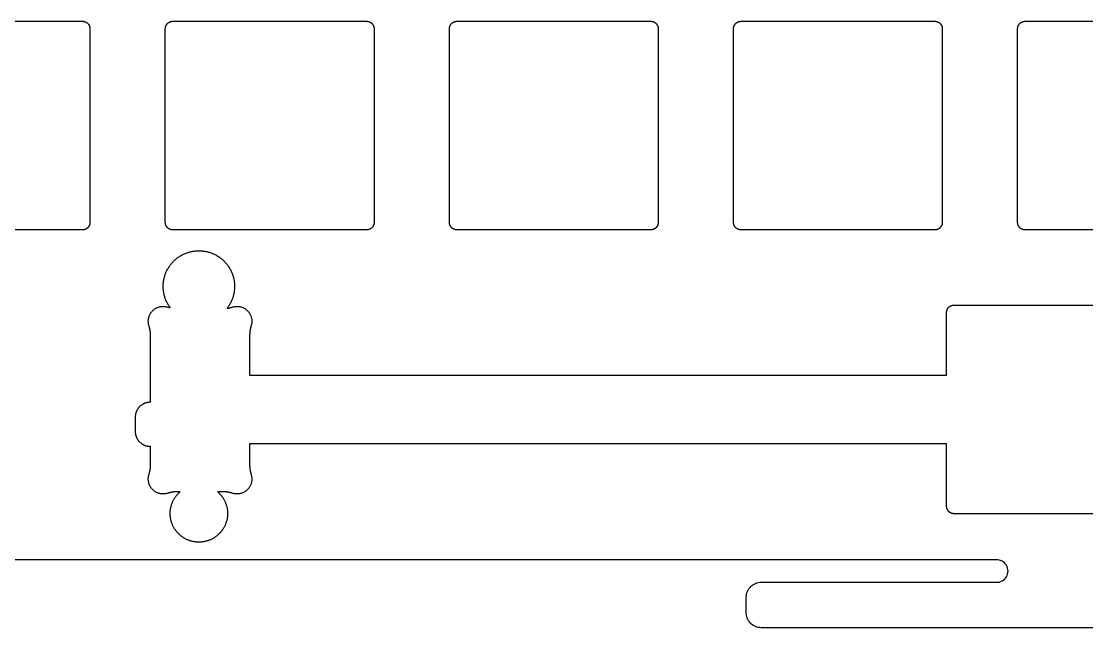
# Model space of a CAD drawing. Header units: millimetres. Extents: x 0 to 286, y 1 to 106.
# Drawn here: x 73.9 to 145.3, y 1 to 41.7 of the extents above; entities that cross this region are included whole.
import ezdxf

# ---------------------------------------------------------------- set-up
doc = ezdxf.new("R2010")
doc.units = ezdxf.units.MM

msp = doc.modelspace()

# ---------------------------------------------------------------- linework, layer by layer
for points in [[(64.9996, 41.7184), (77.9985, 41.7184), (78.0149, 41.7181), (78.0312, 41.7173), (78.0475, 41.716), (78.0638, 41.7141), (78.0799, 41.7117), (78.096, 41.7088), (78.112, 41.7053), (78.1279, 41.7014), (78.1436, 41.6969), (78.1592, 41.6919), (78.1746, 41.6864), (78.1898, 41.6803), (78.2049, 41.6738), (78.2196, 41.6668), (78.2342, 41.6594), (78.2485, 41.6514), (78.2625, 41.643), (78.2763, 41.6341), (78.2897, 41.6248), (78.3029, 41.6151), (78.3157, 41.6049), (78.3282, 41.5943), (78.3403, 41.5833), (78.3521, 41.572), (78.3634, 41.5602), (78.3744, 41.5481), (78.385, 41.5356), (78.3952, 41.5228), (78.4049, 41.5096), (78.4142, 41.4962), (78.4231, 41.4824), (78.4315, 41.4684), (78.4395, 41.4541), (78.4469, 41.4395), (78.4539, 41.4248), (78.4604, 41.4097), (78.4665, 41.3945), (78.472, 41.3791), (78.477, 41.3635), (78.4815, 41.3478), (78.4854, 41.3319), (78.4889, 41.3159), (78.4918, 41.2998), (78.4942, 41.2837), (78.4961, 41.2674), (78.4974, 41.2511), (78.4982, 41.2348), (78.4985, 41.2184), (78.4985, 28.2189), (78.4982, 28.2025), (78.4974, 28.1862), (78.4961, 28.1699), (78.4942, 28.1536), (78.4918, 28.1375), (78.4889, 28.1214), (78.4854, 28.1054), (78.4815, 28.0895), (78.477, 28.0738), (78.472, 28.0582), (78.4665, 28.0428), (78.4604, 28.0276), (78.4539, 28.0125), (78.4469, 27.9978), (78.4395, 27.9832), (78.4315, 27.9689), (78.4231, 27.9549), (78.4142, 27.9411), (78.4049, 27.9277), (78.3952, 27.9145), (78.385, 27.9017), (78.3744, 27.8892), (78.3634, 27.8771), (78.3521, 27.8653), (78.3403, 27.854), (78.3282, 27.843), (78.3157, 27.8324), (78.3029, 27.8222), (78.2897, 27.8125), (78.2763, 27.8032), (78.2625, 27.7943), (78.2485, 27.7859), (78.2342, 27.7779), (78.2196, 27.7705), (78.2049, 27.7635), (78.1898, 27.757), (78.1746, 27.7509), (78.1592, 27.7454), (78.1436, 27.7404), (78.1279, 27.7359), (78.112, 27.732), (78.096, 27.7285), (78.0799, 27.7256), (78.0638, 27.7232), (78.0475, 27.7213), (78.0312, 27.72), (78.0149, 27.7192), (77.9985, 27.7189), (64.9996, 27.7191)], [(154.1968, 27.7189), (141.1979, 27.719), (141.1815, 27.7193), (141.1652, 27.7201), (141.1489, 27.7214), (141.1326, 27.7233), (141.1165, 27.7257), (141.1004, 27.7286), (141.0844, 27.7321), (141.0685, 27.736), (141.0528, 27.7405), (141.0372, 27.7455), (141.0218, 27.751), (141.0066, 27.7571), (140.9915, 27.7636), (140.9768, 27.7706), (140.9622, 27.778), (140.9479, 27.786), (140.9339, 27.7944), (140.9201, 27.8033), (140.9067, 27.8126), (140.8935, 27.8223), (140.8807, 27.8325), (140.8682, 27.8431), (140.8561, 27.8541), (140.8443, 27.8654), (140.833, 27.8772), (140.822, 27.8893), (140.8114, 27.9018), (140.8012, 27.9146), (140.7915, 27.9278), (140.7822, 27.9412), (140.7733, 27.955), (140.7649, 27.969), (140.7569, 27.9833), (140.7495, 27.9979), (140.7425, 28.0126), (140.736, 28.0277), (140.7299, 28.0429), (140.7244, 28.0583), (140.7194, 28.0739), (140.7149, 28.0896), (140.711, 28.1055), (140.7075, 28.1215), (140.7046, 28.1376), (140.7022, 28.1537), (140.7003, 28.17), (140.699, 28.1863), (140.6982, 28.2026), (140.6979, 28.219), (140.6979, 41.2183), (140.6982, 41.2347), (140.699, 41.251), (140.7003, 41.2673), (140.7022, 41.2836), (140.7046, 41.2997), (140.7075, 41.3158), (140.711, 41.3318), (140.7149, 41.3477), (140.7194, 41.3634), (140.7244, 41.379), (140.7299, 41.3944), (140.736, 41.4096), (140.7425, 41.4247), (140.7495, 41.4394), (140.7569, 41.454), (140.7649, 41.4683), (140.7733, 41.4823), (140.7822, 41.4961), (140.7915, 41.5095), (140.8012, 41.5227), (140.8114, 41.5355), (140.822, 41.548), (140.833, 41.5601), (140.8443, 41.5719), (140.8561, 41.5832), (140.8682, 41.5942), (140.8807, 41.6048), (140.8935, 41.615), (140.9067, 41.6247), (140.9201, 41.634), (140.9339, 41.6429), (140.9479, 41.6513), (140.9622, 41.6593), (140.9768, 41.6667), (140.9915, 41.6737), (141.0066, 41.6802), (141.0218, 41.6863), (141.0372, 41.6918), (141.0528, 41.6968), (141.0685, 41.7013), (141.0844, 41.7052), (141.1004, 41.7087), (141.1165, 41.7116), (141.1326, 41.714), (141.1489, 41.7159), (141.1652, 41.7172), (141.1815, 41.718), (141.1979, 41.7183), (154.1968, 41.7183)], [(149.4366, 8.669), (136.4366, 8.669), (136.4202, 8.6693), (136.4039, 8.6701), (136.3876, 8.6714), (136.3713, 8.6733), (136.3552, 8.6757), (136.3391, 8.6786), (136.3231, 8.6821), (136.3072, 8.686), (136.2915, 8.6905), (136.2759, 8.6955), (136.2605, 8.701), (136.2453, 8.7071), (136.2302, 8.7136), (136.2155, 8.7206), (136.2009, 8.728), (136.1866, 8.736), (136.1726, 8.7444), (136.1588, 8.7533), (136.1454, 8.7626), (136.1322, 8.7723), (136.1194, 8.7825), (136.1069, 8.7931), (136.0948, 8.8041), (136.083, 8.8154), (136.0717, 8.8272), (136.0607, 8.8393), (136.0501, 8.8518), (136.0399, 8.8646), (136.0302, 8.8778), (136.0209, 8.8912), (136.012, 8.905), (136.0036, 8.919), (135.9956, 8.9333), (135.9882, 8.9479), (135.9812, 8.9626), (135.9747, 8.9777), (135.9686, 8.9929), (135.9631, 9.0083), (135.9581, 9.0239), (135.9536, 9.0396), (135.9497, 9.0555), (135.9462, 9.0715), (135.9433, 9.0876), (135.9409, 9.1037), (135.939, 9.12), (135.9377, 9.1363), (135.9369, 9.1526), (135.9366, 9.169), (135.9366, 13.369), (89.2051, 13.3696), (89.2051, 11.919), (89.2051, 11.9059), (89.2053, 11.8929), (89.2055, 11.8798), (89.2058, 11.8667), (89.2062, 11.8536), (89.2066, 11.8406), (89.2072, 11.8275), (89.2078, 11.8145), (89.2086, 11.8014), (89.2094, 11.7884), (89.2103, 11.7753), (89.2112, 11.7623), (89.2123, 11.7492), (89.2135, 11.7362), (89.2147, 11.7232), (89.216, 11.7102), (89.2174, 11.6972), (89.2189, 11.6842), (89.2205, 11.6712), (89.2222, 11.6583), (89.2239, 11.6453), (89.2257, 11.6324), (89.2276, 11.6194), (89.2296, 11.6065), (89.2317, 11.5936), (89.2339, 11.5807), (89.2361, 11.5678), (89.2385, 11.555), (89.2409, 11.5421), (89.2434, 11.5293), (89.246, 11.5165), (89.2487, 11.5037), (89.2514, 11.4909), (89.2543, 11.4781), (89.2572, 11.4654), (89.2602, 11.4527), (89.2633, 11.44), (89.2665, 11.4273), (89.2697, 11.4146), (89.273, 11.402), (89.2765, 11.3894), (89.28, 11.3768), (89.2835, 11.3642), (89.2872, 11.3516), (89.291, 11.3391), (89.2948, 11.3266), (89.2987, 11.3141), (89.3027, 11.3017), (89.3158, 11.2578), (89.3269, 11.2134), (89.336, 11.1685), (89.343, 11.1233), (89.3479, 11.0777), (89.3508, 11.032), (89.3515, 10.9862), (89.3501, 10.9405), (89.3467, 10.8948), (89.3411, 10.8493), (89.3335, 10.8042), (89.3238, 10.7594), (89.3121, 10.7152), (89.2984, 10.6715), (89.2827, 10.6285), (89.265, 10.5862), (89.2454, 10.5448), (89.224, 10.5044), (89.2007, 10.4649), (89.1756, 10.4266), (89.1488, 10.3895), (89.1203, 10.3536), (89.0903, 10.3191), (89.0586, 10.286), (89.0255, 10.2543), (88.991, 10.2243), (88.9551, 10.1958), (88.918, 10.169), (88.8797, 10.1439), (88.8402, 10.1206), (88.7998, 10.0992), (88.7584, 10.0796), (88.7161, 10.0619), (88.6731, 10.0462), (88.6294, 10.0325), (88.5852, 10.0208), (88.5404, 10.0111), (88.4953, 10.0035), (88.4498, 9.9979), (88.4041, 9.9945), (88.3584, 9.9931), (88.3126, 9.9938), (88.2669, 9.9967), (88.2213, 10.0016), (88.1761, 10.0086), (88.1312, 10.0177), (88.0868, 10.0288), (88.0429, 10.0419), (88.0305, 10.0459), (88.018, 10.0498), (88.0055, 10.0536), (87.993, 10.0574), (87.9804, 10.061), (87.9678, 10.0646), (87.9552, 10.0681), (87.9426, 10.0716), (87.93, 10.0749), (87.9173, 10.0781), (87.9047, 10.0813), (87.892, 10.0844), (87.8792, 10.0874), (87.8665, 10.0903), (87.8537, 10.0932), (87.841, 10.0959), (87.8282, 10.0986), (87.8153, 10.1012), (87.8025, 10.1037), (87.7897, 10.1061), (87.7768, 10.1085), (87.7639, 10.1107), (87.751, 10.1129), (87.7381, 10.115), (87.7252, 10.117), (87.7123, 10.1189), (87.6993, 10.1207), (87.6864, 10.1224), (87.6734, 10.1241), (87.6604, 10.1257), (87.6475, 10.1272), (87.6345, 10.1286), (87.6215, 10.1299), (87.6084, 10.1311), (87.5954, 10.1323), (87.5824, 10.1334), (87.5694, 10.1343), (87.5563, 10.1352), (87.5433, 10.136), (87.5302, 10.1368), (87.5172, 10.1374), (87.5041, 10.138), (87.491, 10.1384), (87.478, 10.1388), (87.4649, 10.1391), (87.4518, 10.1393), (87.4388, 10.1395), (87.4257, 10.1395), (87.0583, 10.1395), (87.0921, 10.1096), (87.1267, 10.0775), (87.1605, 10.0445), (87.1935, 10.0107), (87.2256, 9.9761), (87.2569, 9.9407), (87.2873, 9.9046), (87.3168, 9.8677), (87.3454, 9.8301), (87.373, 9.7919), (87.3997, 9.7529), (87.4255, 9.7133), (87.4503, 9.6731), (87.474, 9.6323), (87.4968, 9.591), (87.5186, 9.5491), (87.5393, 9.5066), (87.5589, 9.4637), (87.5775, 9.4203), (87.5951, 9.3764), (87.6115, 9.3322), (87.6269, 9.2875), (87.6412, 9.2425), (87.6543, 9.1972), (87.6663, 9.1515), (87.6773, 9.1056), (87.687, 9.0594), (87.6957, 9.0129), (87.7032, 8.9663), (87.7095, 8.9195), (87.7147, 8.8726), (87.7188, 8.8255), (87.7217, 8.7784), (87.7234, 8.7312), (87.724, 8.684), (87.7234, 8.6368), (87.7217, 8.5896), (87.7188, 8.5425), (87.7147, 8.4954), (87.7095, 8.4485), (87.7032, 8.4017), (87.6957, 8.3551), (87.687, 8.3086), (87.6773, 8.2624), (87.6663, 8.2165), (87.6543, 8.1708), (87.6412, 8.1255), (87.6269, 8.0805), (87.6115, 8.0358), (87.5951, 7.9916), (87.5775, 7.9477), (87.5589, 7.9043), (87.5393, 7.8614), (87.5186, 7.8189), (87.4968, 7.777), (87.474, 7.7357), (87.4503, 7.6949), (87.4255, 7.6547), (87.3997, 7.6151), (87.373, 7.5761), (87.3454, 7.5379), (87.3168, 7.5003), (87.2873, 7.4634), (87.2569, 7.4273), (87.2256, 7.3919), (87.1935, 7.3573), (87.1605, 7.3235), (87.1267, 7.2905), (87.0921, 7.2584), (87.0567, 7.2271), (87.0206, 7.1967), (86.9837, 7.1672), (86.9461, 7.1386), (86.9079, 7.111), (86.8689, 7.0843), (86.8293, 7.0585), (86.7891, 7.0337), (86.7483, 7.01), (86.707, 6.9872), (86.6651, 6.9654), (86.6226, 6.9447), (86.5797, 6.9251), (86.5363, 6.9065), (86.4924, 6.8889), (86.4482, 6.8725), (86.4035, 6.8571), (86.3585, 6.8428), (86.3132, 6.8297), (86.2675, 6.8177), (86.2216, 6.8067), (86.1754, 6.797), (86.1289, 6.7883), (86.0823, 6.7808), (86.0355, 6.7745), (85.9886, 6.7693), (85.9415, 6.7652), (85.8944, 6.7623), (85.8472, 6.7606), (85.8, 6.76), (85.7528, 6.7606), (85.7056, 6.7623), (85.6585, 6.7652), (85.6114, 6.7693), (85.5645, 6.7745), (85.5177, 6.7808), (85.4711, 6.7883), (85.4246, 6.797), (85.3784, 6.8067), (85.3325, 6.8177), (85.2868, 6.8297), (85.2415, 6.8428), (85.1965, 6.8571), (85.1518, 6.8725), (85.1076, 6.8889), (85.0637, 6.9065), (85.0203, 6.9251), (84.9774, 6.9447), (84.9349, 6.9654), (84.893, 6.9872), (84.8517, 7.01), (84.8109, 7.0337), (84.7707, 7.0585), (84.7311, 7.0843), (84.6921, 7.111), (84.6539, 7.1386), (84.6163, 7.1672), (84.5794, 7.1967), (84.5433, 7.2271), (84.5079, 7.2584), (84.4733, 7.2905), (84.4395, 7.3235), (84.4065, 7.3573), (84.3744, 7.3919), (84.3431, 7.4273), (84.3127, 7.4634), (84.2832, 7.5003), (84.2546, 7.5379), (84.227, 7.5761), (84.2003, 7.6151), (84.1745, 7.6547), (84.1497, 7.6949), (84.126, 7.7357), (84.1032, 7.777), (84.0814, 7.8189), (84.0607, 7.8614), (84.0411, 7.9043), (84.0225, 7.9477), (84.0049, 7.9916), (83.9885, 8.0358), (83.9731, 8.0805), (83.9588, 8.1255), (83.9457, 8.1708), (83.9337, 8.2165), (83.9227, 8.2624), (83.913, 8.3086), (83.9043, 8.3551), (83.8968, 8.4017), (83.8905, 8.4485), (83.8853, 8.4954), (83.8812, 8.5425), (83.8783, 8.5896), (83.8766, 8.6368), (83.876, 8.684), (83.8766, 8.7312), (83.8783, 8.7784), (83.8812, 8.8255), (83.8853, 8.8726), (83.8905, 8.9195), (83.8968, 8.9663), (83.9043, 9.0129), (83.913, 9.0594), (83.9227, 9.1056), (83.9337, 9.1515), (83.9457, 9.1972), (83.9588, 9.2425), (83.9731, 9.2875), (83.9885, 9.3322), (84.0049, 9.3764), (84.0225, 9.4203), (84.0411, 9.4637), (84.0607, 9.5066), (84.0814, 9.5491), (84.1032, 9.591), (84.126, 9.6323), (84.1497, 9.6731), (84.1745, 9.7133), (84.2003, 9.7529), (84.227, 9.7919), (84.2546, 9.8301), (84.2832, 9.8677), (84.3127, 9.9046), (84.3431, 9.9407), (84.3744, 9.9761), (84.4065, 10.0107), (84.4395, 10.0445), (84.4733, 10.0775), (84.5079, 10.1096), (84.5417, 10.1395), (84.3345, 10.1395), (84.3214, 10.1395), (84.3084, 10.1393), (84.2953, 10.1391), (84.2822, 10.1388), (84.2692, 10.1384), (84.2561, 10.138), (84.243, 10.1374), (84.23, 10.1368), (84.2169, 10.136), (84.2039, 10.1352), (84.1908, 10.1343), (84.1778, 10.1334), (84.1648, 10.1323), (84.1518, 10.1311), (84.1387, 10.1299), (84.1257, 10.1286), (84.1127, 10.1272), (84.0998, 10.1257), (84.0868, 10.1241), (84.0738, 10.1224), (84.0609, 10.1207), (84.0479, 10.1189), (84.035, 10.117), (84.0221, 10.115), (84.0092, 10.1129), (83.9963, 10.1107), (83.9834, 10.1085), (83.9705, 10.1061), (83.9577, 10.1037), (83.9449, 10.1012), (83.932, 10.0986), (83.9192, 10.0959), (83.9065, 10.0932), (83.8937, 10.0903), (83.881, 10.0874), (83.8682, 10.0844), (83.8555, 10.0813), (83.8429, 10.0781), (83.8302, 10.0749), (83.8176, 10.0716), (83.805, 10.0681), (83.7924, 10.0646), (83.7798, 10.061), (83.7672, 10.0574), (83.7547, 10.0536), (83.7422, 10.0498), (83.7297, 10.0459), (83.7173, 10.0419), (83.6734, 10.0288), (83.629, 10.0177), (83.5841, 10.0086), (83.5389, 10.0016), (83.4933, 9.9967), (83.4476, 9.9938), (83.4018, 9.9931), (83.3561, 9.9945), (83.3104, 9.9979), (83.2649, 10.0035), (83.2198, 10.0111), (83.175, 10.0208), (83.1308, 10.0325), (83.0871, 10.0462), (83.0441, 10.0619), (83.0018, 10.0796), (82.9604, 10.0992), (82.92, 10.1206), (82.8805, 10.1439), (82.8422, 10.169), (82.8051, 10.1958), (82.7692, 10.2243), (82.7347, 10.2543), (82.7016, 10.286), (82.6699, 10.3191), (82.6399, 10.3536), (82.6114, 10.3895), (82.5846, 10.4266), (82.5595, 10.4649), (82.5362, 10.5044), (82.5148, 10.5448), (82.4952, 10.5862), (82.4775, 10.6285), (82.4618, 10.6715), (82.4481, 10.7152), (82.4364, 10.7594), (82.4267, 10.8042), (82.4191, 10.8493), (82.4135, 10.8948), (82.4101, 10.9405), (82.4087, 10.9862), (82.4094, 11.032), (82.4123, 11.0777), (82.4172, 11.1233), (82.4242, 11.1685), (82.4333, 11.2134), (82.4444, 11.2578), (82.4575, 11.3017), (82.4615, 11.3141), (82.4654, 11.3266), (82.4692, 11.3391), (82.473, 11.3516), (82.4767, 11.3642), (82.4802, 11.3768), (82.4837, 11.3894), (82.4872, 11.402), (82.4905, 11.4146), (82.4937, 11.4273), (82.4969, 11.44), (82.5, 11.4527), (82.503, 11.4654), (82.5059, 11.4781), (82.5088, 11.4909), (82.5115, 11.5037), (82.5142, 11.5165), (82.5168, 11.5293), (82.5193, 11.5421), (82.5217, 11.555), (82.5241, 11.5678), (82.5263, 11.5807), (82.5285, 11.5936), (82.5306, 11.6065), (82.5326, 11.6194), (82.5345, 11.6324), (82.5363, 11.6453), (82.538, 11.6583), (82.5397, 11.6712), (82.5413, 11.6842), (82.5428, 11.6972), (82.5442, 11.7102), (82.5455, 11.7232), (82.5467, 11.7362), (82.5479, 11.7492), (82.549, 11.7623), (82.5499, 11.7753), (82.5508, 11.7884), (82.5516, 11.8014), (82.5524, 11.8145), (82.553, 11.8275), (82.5536, 11.8406), (82.554, 11.8536), (82.5544, 11.8667), (82.5547, 11.8798), (82.5549, 11.8929), (82.5551, 11.9059), (82.5551, 11.919), (82.5551, 13.1695), (82.5224, 13.17), (82.4897, 13.1716), (82.4571, 13.1743), (82.4246, 13.1781), (82.3922, 13.1829), (82.36, 13.1887), (82.328, 13.1956), (82.2963, 13.2036), (82.2648, 13.2126), (82.2337, 13.2226), (82.2028, 13.2336), (82.1724, 13.2456), (82.1424, 13.2586), (82.1128, 13.2726), (82.0837, 13.2876), (82.0551, 13.3035), (82.027, 13.3203), (81.9995, 13.338), (81.9726, 13.3567), (81.9463, 13.3761), (81.9207, 13.3965), (81.8958, 13.4177), (81.8715, 13.4396), (81.848, 13.4624), (81.8252, 13.4859), (81.8033, 13.5102), (81.7821, 13.5351), (81.7617, 13.5607), (81.7423, 13.587), (81.7236, 13.6139), (81.7059, 13.6414), (81.6891, 13.6695), (81.6732, 13.6981), (81.6582, 13.7272), (81.6442, 13.7568), (81.6312, 13.7868), (81.6192, 13.8172), (81.6082, 13.8481), (81.5982, 13.8792), (81.5892, 13.9107), (81.5812, 13.9424), (81.5743, 13.9744), (81.5685, 14.0066), (81.5637, 14.039), (81.5599, 14.0715), (81.5572, 14.1041), (81.5556, 14.1368), (81.5551, 14.1695), (81.5551, 15.1695), (81.5556, 15.2022), (81.5572, 15.2349), (81.5599, 15.2675), (81.5637, 15.3), (81.5685, 15.3324), (81.5743, 15.3646), (81.5812, 15.3966), (81.5892, 15.4283), (81.5982, 15.4598), (81.6082, 15.4909), (81.6192, 15.5218), (81.6312, 15.5522), (81.6442, 15.5822), (81.6582, 15.6118), (81.6732, 15.6409), (81.6891, 15.6695), (81.7059, 15.6976), (81.7236, 15.7251), (81.7423, 15.752), (81.7617, 15.7783), (81.7821, 15.8039), (81.8033, 15.8288), (81.8252, 15.8531), (81.848, 15.8766), (81.8715, 15.8994), (81.8958, 15.9213), (81.9207, 15.9425), (81.9463, 15.9629), (81.9726, 15.9823), (81.9995, 16.001), (82.027, 16.0187), (82.0551, 16.0355), (82.0837, 16.0514), (82.1128, 16.0664), (82.1424, 16.0804), (82.1724, 16.0934), (82.2028, 16.1054), (82.2337, 16.1164), (82.2648, 16.1264), (82.2963, 16.1354), (82.328, 16.1434), (82.36, 16.1503), (82.3922, 16.1561), (82.4246, 16.1609), (82.4571, 16.1647), (82.4897, 16.1674), (82.5224, 16.169), (82.5551, 16.1695), (82.5551, 20.6601), (82.5551, 20.6732), (82.5549, 20.6862), (82.5547, 20.6993), (82.5544, 20.7124), (82.554, 20.7255), (82.5536, 20.7385), (82.553, 20.7516), (82.5524, 20.7646), (82.5516, 20.7777), (82.5508, 20.7907), (82.5499, 20.8038), (82.549, 20.8168), (82.5479, 20.8299), (82.5467, 20.8429), (82.5455, 20.8559), (82.5442, 20.8689), (82.5428, 20.8819), (82.5413, 20.8949), (82.5397, 20.9079), (82.538, 20.9208), (82.5363, 20.9338), (82.5345, 20.9467), (82.5326, 20.9597), (82.5306, 20.9726), (82.5285, 20.9855), (82.5263, 20.9984), (82.5241, 21.0113), (82.5217, 21.0241), (82.5193, 21.037), (82.5168, 21.0498), (82.5142, 21.0626), (82.5115, 21.0754), (82.5088, 21.0882), (82.5059, 21.101), (82.503, 21.1137), (82.5, 21.1264), (82.4969, 21.1391), (82.4937, 21.1518), (82.4905, 21.1645), (82.4872, 21.1771), (82.4837, 21.1897), (82.4802, 21.2023), (82.4767, 21.2149), (82.473, 21.2275), (82.4692, 21.24), (82.4654, 21.2525), (82.4615, 21.265), (82.4575, 21.2774), (82.4444, 21.3213), (82.4333, 21.3657), (82.4242, 21.4106), (82.4172, 21.4558), (82.4123, 21.5014), (82.4094, 21.5471), (82.4087, 21.5929), (82.4101, 21.6386), (82.4135, 21.6843), (82.4191, 21.7298), (82.4267, 21.7749), (82.4364, 21.8197), (82.4481, 21.8639), (82.4618, 21.9076), (82.4775, 21.9506), (82.4952, 21.9929), (82.5148, 22.0343), (82.5362, 22.0747), (82.5595, 22.1142), (82.5846, 22.1525), (82.6114, 22.1896), (82.6399, 22.2255), (82.6699, 22.26), (82.7016, 22.2931), (82.7347, 22.3248), (82.7692, 22.3548), (82.8051, 22.3833), (82.8422, 22.4101), (82.8805, 22.4352), (82.92, 22.4585), (82.9604, 22.4799), (83.0018, 22.4995), (83.0441, 22.5172), (83.0871, 22.5329), (83.1308, 22.5466), (83.175, 22.5583), (83.2198, 22.568), (83.2649, 22.5756), (83.3104, 22.5812), (83.3561, 22.5846), (83.4018, 22.586), (83.4476, 22.5853), (83.4933, 22.5824), (83.5389, 22.5775), (83.5841, 22.5705), (83.629, 22.5614), (83.6734, 22.5503), (83.7173, 22.5372), (83.7297, 22.5332), (83.7422, 22.5293), (83.7547, 22.5255), (83.7672, 22.5217), (83.7798, 22.518), (83.7924, 22.5145), (83.8049, 22.5109), (83.8176, 22.5075), (83.8302, 22.5042), (83.8429, 22.5009), (83.8555, 22.4978), (83.8682, 22.4947), (83.881, 22.4917), (83.8822, 22.4914), (83.8772, 22.498), (83.8428, 22.5456), (83.8095, 22.594), (83.7775, 22.6433), (83.7467, 22.6933), (83.7171, 22.7441), (83.6888, 22.7955), (83.6617, 22.8477), (83.6359, 22.9005), (83.6115, 22.9539), (83.5883, 23.0079), (83.5665, 23.0624), (83.546, 23.1175), (83.5269, 23.1731), (83.5092, 23.2291), (83.4928, 23.2855), (83.4778, 23.3423), (83.4643, 23.3995), (83.4521, 23.457), (83.4413, 23.5147), (83.432, 23.5727), (83.4241, 23.631), (83.4176, 23.6894), (83.4126, 23.7479), (83.409, 23.8065), (83.4068, 23.8653), (83.4061, 23.924), (83.4068, 23.9827), (83.409, 24.0415), (83.4126, 24.1001), (83.4176, 24.1586), (83.4241, 24.217), (83.432, 24.2753), (83.4413, 24.3333), (83.4521, 24.391), (83.4643, 24.4485), (83.4778, 24.5057), (83.4928, 24.5625), (83.5092, 24.6189), (83.5269, 24.6749), (83.546, 24.7305), (83.5665, 24.7856), (83.5883, 24.8401), (83.6115, 24.8941), (83.6359, 24.9475), (83.6617, 25.0003), (83.6888, 25.0525), (83.7171, 25.1039), (83.7467, 25.1547), (83.7775, 25.2047), (83.8095, 25.254), (83.8428, 25.3024), (83.8772, 25.35), (83.9128, 25.3968), (83.9495, 25.4427), (83.9873, 25.4876), (84.0262, 25.5316), (84.0662, 25.5747), (84.1073, 25.6167), (84.1493, 25.6578), (84.1924, 25.6978), (84.2364, 25.7367), (84.2813, 25.7745), (84.3272, 25.8112), (84.374, 25.8468), (84.4216, 25.8812), (84.47, 25.9145), (84.5193, 25.9465), (84.5693, 25.9773), (84.6201, 26.0069), (84.6715, 26.0352), (84.7237, 26.0623), (84.7765, 26.0881), (84.8299, 26.1125), (84.8839, 26.1357), (84.9384, 26.1575), (84.9935, 26.178), (85.0491, 26.1971), (85.1051, 26.2148), (85.1615, 26.2312), (85.2183, 26.2462), (85.2755, 26.2597), (85.333, 26.2719), (85.3907, 26.2827), (85.4487, 26.292), (85.507, 26.2999), (85.5654, 26.3064), (85.6239, 26.3114), (85.6825, 26.315), (85.7413, 26.3172), (85.8, 26.3179), (85.8587, 26.3172), (85.9175, 26.315), (85.9761, 26.3114), (86.0346, 26.3064), (86.093, 26.2999), (86.1513, 26.292), (86.2093, 26.2827), (86.267, 26.2719), (86.3245, 26.2597), (86.3817, 26.2462), (86.4385, 26.2312), (86.4949, 26.2148), (86.5509, 26.1971), (86.6065, 26.178), (86.6616, 26.1575), (86.7161, 26.1357), (86.7701, 26.1125), (86.8235, 26.0881), (86.8763, 26.0623), (86.9285, 26.0352), (86.9799, 26.0069), (87.0307, 25.9773), (87.0807, 25.9465), (87.13, 25.9145), (87.1784, 25.8812), (87.226, 25.8468), (87.2728, 25.8112), (87.3187, 25.7745), (87.3636, 25.7367), (87.4076, 25.6978), (87.4507, 25.6578), (87.4927, 25.6167), (87.5338, 25.5747), (87.5738, 25.5316), (87.6127, 25.4876), (87.6505, 25.4427), (87.6872, 25.3968), (87.7228, 25.35), (87.7572, 25.3024), (87.7905, 25.254), (87.8225, 25.2047), (87.8533, 25.1547), (87.8829, 25.1039), (87.9112, 25.0525), (87.9383, 25.0003), (87.9641, 24.9475), (87.9885, 24.8941), (88.0117, 24.8401), (88.0335, 24.7856), (88.054, 24.7305), (88.0731, 24.6749), (88.0908, 24.6189), (88.1072, 24.5625), (88.1222, 24.5057), (88.1357, 24.4485), (88.1479, 24.391), (88.1587, 24.3333), (88.168, 24.2753), (88.1759, 24.217), (88.1824, 24.1586), (88.1874, 24.1001), (88.191, 24.0415), (88.1932, 23.9827), (88.1939, 23.924), (88.1932, 23.8653), (88.191, 23.8065), (88.1874, 23.7479), (88.1824, 23.6894), (88.1759, 23.631), (88.168, 23.5727), (88.1587, 23.5147), (88.1479, 23.457), (88.1357, 23.3995), (88.1222, 23.3423), (88.1072, 23.2855), (88.0908, 23.2291), (88.0731, 23.1731), (88.054, 23.1175), (88.0335, 23.0624), (88.0117, 23.0079), (87.9885, 22.9539), (87.9641, 22.9005), (87.9383, 22.8477), (87.9112, 22.7955), (87.8829, 22.7441), (87.8533, 22.6933), (87.8225, 22.6433), (87.7905, 22.594), (87.7572, 22.5456), (87.7228, 22.498), (87.6919, 22.4573), (87.6993, 22.4583), (87.7123, 22.4602), (87.7252, 22.4621), (87.7381, 22.4641), (87.751, 22.4662), (87.7639, 22.4684), (87.7768, 22.4706), (87.7897, 22.4729), (87.8025, 22.4754), (87.8153, 22.4779), (87.8282, 22.4805), (87.841, 22.4831), (87.8537, 22.4859), (87.8665, 22.4887), (87.8792, 22.4917), (87.892, 22.4947), (87.9047, 22.4978), (87.9173, 22.5009), (87.93, 22.5042), (87.9426, 22.5075), (87.9553, 22.5109), (87.9678, 22.5145), (87.9804, 22.518), (87.993, 22.5217), (88.0055, 22.5255), (88.018, 22.5293), (88.0305, 22.5332), (88.0429, 22.5372), (88.0868, 22.5503), (88.1312, 22.5614), (88.1761, 22.5705), (88.2213, 22.5775), (88.2669, 22.5824), (88.3126, 22.5853), (88.3584, 22.586), (88.4041, 22.5846), (88.4498, 22.5812), (88.4953, 22.5756), (88.5404, 22.568), (88.5852, 22.5583), (88.6294, 22.5466), (88.6731, 22.5329), (88.7161, 22.5172), (88.7584, 22.4995), (88.7998, 22.4799), (88.8402, 22.4585), (88.8797, 22.4352), (88.918, 22.4101), (88.9551, 22.3833), (88.991, 22.3548), (89.0255, 22.3248), (89.0586, 22.2931), (89.0903, 22.26), (89.1203, 22.2255), (89.1488, 22.1896), (89.1756, 22.1525), (89.2007, 22.1142), (89.224, 22.0747), (89.2454, 22.0343), (89.265, 21.9929), (89.2827, 21.9506), (89.2984, 21.9076), (89.3121, 21.8639), (89.3238, 21.8197), (89.3335, 21.7749), (89.3411, 21.7298), (89.3467, 21.6843), (89.3501, 21.6386), (89.3515, 21.5929), (89.3508, 21.5471), (89.3479, 21.5014), (89.343, 21.4558), (89.336, 21.4106), (89.3269, 21.3657), (89.3158, 21.3213), (89.3027, 21.2774), (89.2987, 21.265), (89.2948, 21.2525), (89.291, 21.24), (89.2872, 21.2275), (89.2835, 21.2149), (89.28, 21.2023), (89.2765, 21.1897), (89.273, 21.1771), (89.2697, 21.1645), (89.2665, 21.1518), (89.2633, 21.1391), (89.2602, 21.1264), (89.2572, 21.1137), (89.2543, 21.101), (89.2514, 21.0882), (89.2487, 21.0754), (89.246, 21.0626), (89.2434, 21.0498), (89.2409, 21.037), (89.2385, 21.0241), (89.2361, 21.0113), (89.2339, 20.9984), (89.2317, 20.9855), (89.2296, 20.9726), (89.2276, 20.9597), (89.2257, 20.9467), (89.2239, 20.9338), (89.2222, 20.9208), (89.2205, 20.9079), (89.2189, 20.8949), (89.2174, 20.8819), (89.216, 20.8689), (89.2147, 20.8559), (89.2135, 20.8429), (89.2123, 20.8299), (89.2112, 20.8168), (89.2103, 20.8038), (89.2094, 20.7907), (89.2086, 20.7777), (89.2078, 20.7646), (89.2072, 20.7516), (89.2066, 20.7385), (89.2062, 20.7255), (89.2058, 20.7124), (89.2055, 20.6993), (89.2053, 20.6862), (89.2051, 20.6732), (89.2051, 20.6601), (89.2051, 17.9695), (135.9366, 17.969), (135.9366, 22.169), (135.9369, 22.1854), (135.9377, 22.2017), (135.939, 22.218), (135.9409, 22.2343), (135.9433, 22.2504), (135.9462, 22.2665), (135.9497, 22.2825), (135.9536, 22.2984), (135.9581, 22.3141), (135.9631, 22.3297), (135.9686, 22.3451), (135.9747, 22.3603), (135.9812, 22.3754), (135.9882, 22.3901), (135.9956, 22.4047), (136.0036, 22.419), (136.012, 22.433), (136.0209, 22.4468), (136.0302, 22.4602), (136.0399, 22.4734), (136.0501, 22.4862), (136.0607, 22.4987), (136.0717, 22.5108), (136.083, 22.5226), (136.0948, 22.5339), (136.1069, 22.5449), (136.1194, 22.5555), (136.1322, 22.5657), (136.1454, 22.5754), (136.1588, 22.5847), (136.1726, 22.5936), (136.1866, 22.602), (136.2009, 22.61), (136.2155, 22.6174), (136.2302, 22.6244), (136.2453, 22.6309), (136.2605, 22.637), (136.2759, 22.6425), (136.2915, 22.6475), (136.3072, 22.652), (136.3231, 22.6559), (136.3391, 22.6594), (136.3552, 22.6623), (136.3713, 22.6647), (136.3876, 22.6666), (136.4039, 22.6679), (136.4202, 22.6687), (136.4366, 22.669), (149.4366, 22.669)]]:
    msp.add_lwpolyline(points)
for points in [[(83.5496, 28.2191), (83.5496, 41.2184), (83.5499, 41.2348), (83.5507, 41.2511), (83.552, 41.2674), (83.5539, 41.2837), (83.5563, 41.2998), (83.5592, 41.3159), (83.5627, 41.3319), (83.5666, 41.3478), (83.5711, 41.3635), (83.5761, 41.3791), (83.5816, 41.3945), (83.5877, 41.4097), (83.5942, 41.4248), (83.6012, 41.4395), (83.6086, 41.4541), (83.6166, 41.4684), (83.625, 41.4824), (83.6339, 41.4962), (83.6432, 41.5096), (83.6529, 41.5228), (83.6631, 41.5356), (83.6737, 41.5481), (83.6847, 41.5602), (83.696, 41.572), (83.7078, 41.5833), (83.7199, 41.5943), (83.7324, 41.6049), (83.7452, 41.6151), (83.7584, 41.6248), (83.7718, 41.6341), (83.7856, 41.643), (83.7996, 41.6514), (83.8139, 41.6594), (83.8285, 41.6668), (83.8432, 41.6738), (83.8583, 41.6803), (83.8735, 41.6864), (83.8889, 41.6919), (83.9045, 41.6969), (83.9202, 41.7014), (83.9361, 41.7053), (83.9521, 41.7088), (83.9682, 41.7117), (83.9843, 41.7141), (84.0006, 41.716), (84.0169, 41.7173), (84.0332, 41.7181), (84.0496, 41.7184), (97.0485, 41.7184), (97.0649, 41.7181), (97.0812, 41.7173), (97.0975, 41.716), (97.1138, 41.7141), (97.1299, 41.7117), (97.146, 41.7088), (97.162, 41.7053), (97.1779, 41.7014), (97.1936, 41.6969), (97.2092, 41.6919), (97.2246, 41.6864), (97.2398, 41.6803), (97.2549, 41.6738), (97.2696, 41.6668), (97.2842, 41.6594), (97.2985, 41.6514), (97.3125, 41.643), (97.3263, 41.6341), (97.3397, 41.6248), (97.3529, 41.6151), (97.3657, 41.6049), (97.3782, 41.5943), (97.3903, 41.5833), (97.4021, 41.572), (97.4134, 41.5602), (97.4244, 41.5481), (97.435, 41.5356), (97.4452, 41.5228), (97.4549, 41.5096), (97.4642, 41.4962), (97.4731, 41.4824), (97.4815, 41.4684), (97.4895, 41.4541), (97.4969, 41.4395), (97.5039, 41.4248), (97.5104, 41.4097), (97.5165, 41.3945), (97.522, 41.3791), (97.527, 41.3635), (97.5315, 41.3478), (97.5354, 41.3319), (97.5389, 41.3159), (97.5418, 41.2998), (97.5442, 41.2837), (97.5461, 41.2674), (97.5474, 41.2511), (97.5482, 41.2348), (97.5485, 41.2184), (97.5485, 28.2189), (97.5482, 28.2025), (97.5474, 28.1862), (97.5461, 28.1699), (97.5442, 28.1536), (97.5418, 28.1375), (97.5389, 28.1214), (97.5354, 28.1054), (97.5315, 28.0895), (97.527, 28.0738), (97.522, 28.0582), (97.5165, 28.0428), (97.5104, 28.0276), (97.5039, 28.0125), (97.4969, 27.9978), (97.4895, 27.9832), (97.4815, 27.9689), (97.4731, 27.9549), (97.4642, 27.9411), (97.4549, 27.9277), (97.4452, 27.9145), (97.435, 27.9017), (97.4244, 27.8892), (97.4134, 27.8771), (97.4021, 27.8653), (97.3903, 27.854), (97.3782, 27.843), (97.3657, 27.8324), (97.3529, 27.8222), (97.3397, 27.8125), (97.3263, 27.8032), (97.3125, 27.7943), (97.2985, 27.7859), (97.2842, 27.7779), (97.2696, 27.7705), (97.2549, 27.7635), (97.2398, 27.757), (97.2246, 27.7509), (97.2092, 27.7454), (97.1936, 27.7404), (97.1779, 27.7359), (97.162, 27.732), (97.146, 27.7285), (97.1299, 27.7256), (97.1138, 27.7232), (97.0975, 27.7213), (97.0812, 27.72), (97.0649, 27.7192), (97.0485, 27.7189), (84.0496, 27.7191), (84.0332, 27.7194), (84.0169, 27.7202), (84.0006, 27.7215), (83.9843, 27.7234), (83.9682, 27.7258), (83.9521, 27.7287), (83.9361, 27.7322), (83.9202, 27.7361), (83.9045, 27.7406), (83.8889, 27.7456), (83.8735, 27.7511), (83.8583, 27.7572), (83.8432, 27.7637), (83.8285, 27.7707), (83.8139, 27.7781), (83.7996, 27.7861), (83.7856, 27.7945), (83.7718, 27.8034), (83.7584, 27.8127), (83.7452, 27.8224), (83.7324, 27.8326), (83.7199, 27.8432), (83.7078, 27.8542), (83.696, 27.8655), (83.6847, 27.8773), (83.6737, 27.8894), (83.6631, 27.9019), (83.6529, 27.9147), (83.6432, 27.9279), (83.6339, 27.9413), (83.625, 27.9551), (83.6166, 27.9691), (83.6086, 27.9834), (83.6012, 27.998), (83.5942, 28.0127), (83.5877, 28.0278), (83.5816, 28.043), (83.5761, 28.0584), (83.5711, 28.074), (83.5666, 28.0897), (83.5627, 28.1056), (83.5592, 28.1216), (83.5563, 28.1377), (83.5539, 28.1538), (83.552, 28.1701), (83.5507, 28.1864), (83.5499, 28.2027)], [(102.5995, 28.2191), (102.5995, 41.2184), (102.5998, 41.2348), (102.6006, 41.2511), (102.6019, 41.2674), (102.6038, 41.2837), (102.6062, 41.2998), (102.6091, 41.3159), (102.6126, 41.3319), (102.6165, 41.3478), (102.621, 41.3635), (102.626, 41.3791), (102.6315, 41.3945), (102.6376, 41.4097), (102.6441, 41.4248), (102.6511, 41.4395), (102.6585, 41.4541), (102.6665, 41.4684), (102.6749, 41.4824), (102.6838, 41.4962), (102.6931, 41.5096), (102.7028, 41.5228), (102.713, 41.5356), (102.7236, 41.5481), (102.7346, 41.5602), (102.7459, 41.572), (102.7577, 41.5833), (102.7698, 41.5943), (102.7823, 41.6049), (102.7951, 41.6151), (102.8083, 41.6248), (102.8217, 41.6341), (102.8355, 41.643), (102.8495, 41.6514), (102.8638, 41.6594), (102.8784, 41.6668), (102.8931, 41.6738), (102.9082, 41.6803), (102.9234, 41.6864), (102.9388, 41.6919), (102.9544, 41.6969), (102.9701, 41.7014), (102.986, 41.7053), (103.002, 41.7088), (103.0181, 41.7117), (103.0342, 41.7141), (103.0505, 41.716), (103.0668, 41.7173), (103.0831, 41.7181), (103.0995, 41.7184), (116.0985, 41.7184), (116.1149, 41.7181), (116.1312, 41.7173), (116.1475, 41.716), (116.1638, 41.7141), (116.1799, 41.7117), (116.196, 41.7088), (116.212, 41.7053), (116.2279, 41.7014), (116.2436, 41.6969), (116.2592, 41.6919), (116.2746, 41.6864), (116.2898, 41.6803), (116.3049, 41.6738), (116.3196, 41.6668), (116.3342, 41.6594), (116.3485, 41.6514), (116.3625, 41.643), (116.3763, 41.6341), (116.3897, 41.6248), (116.4029, 41.6151), (116.4157, 41.6049), (116.4282, 41.5943), (116.4403, 41.5833), (116.4521, 41.572), (116.4634, 41.5602), (116.4744, 41.5481), (116.485, 41.5356), (116.4952, 41.5228), (116.5049, 41.5096), (116.5142, 41.4962), (116.5231, 41.4824), (116.5315, 41.4684), (116.5395, 41.4541), (116.5469, 41.4395), (116.5539, 41.4248), (116.5604, 41.4097), (116.5665, 41.3945), (116.572, 41.3791), (116.577, 41.3635), (116.5815, 41.3478), (116.5854, 41.3319), (116.5889, 41.3159), (116.5918, 41.2998), (116.5942, 41.2837), (116.5961, 41.2674), (116.5974, 41.2511), (116.5982, 41.2348), (116.5985, 41.2184), (116.5985, 28.219), (116.5982, 28.2026), (116.5974, 28.1863), (116.5961, 28.17), (116.5942, 28.1537), (116.5918, 28.1376), (116.5889, 28.1215), (116.5854, 28.1055), (116.5815, 28.0896), (116.577, 28.0739), (116.572, 28.0583), (116.5665, 28.0429), (116.5604, 28.0277), (116.5539, 28.0126), (116.5469, 27.9979), (116.5395, 27.9833), (116.5315, 27.969), (116.5231, 27.955), (116.5142, 27.9412), (116.5049, 27.9278), (116.4952, 27.9146), (116.485, 27.9018), (116.4744, 27.8893), (116.4634, 27.8772), (116.4521, 27.8654), (116.4403, 27.8541), (116.4282, 27.8431), (116.4157, 27.8325), (116.4029, 27.8223), (116.3897, 27.8126), (116.3763, 27.8033), (116.3625, 27.7944), (116.3485, 27.786), (116.3342, 27.778), (116.3196, 27.7706), (116.3049, 27.7636), (116.2898, 27.7571), (116.2746, 27.751), (116.2592, 27.7455), (116.2436, 27.7405), (116.2279, 27.736), (116.212, 27.7321), (116.196, 27.7286), (116.1799, 27.7257), (116.1638, 27.7233), (116.1475, 27.7214), (116.1312, 27.7201), (116.1149, 27.7193), (116.0985, 27.719), (103.0995, 27.7191), (103.0831, 27.7194), (103.0668, 27.7202), (103.0505, 27.7215), (103.0342, 27.7234), (103.0181, 27.7258), (103.002, 27.7287), (102.986, 27.7322), (102.9701, 27.7361), (102.9544, 27.7406), (102.9388, 27.7456), (102.9234, 27.7511), (102.9082, 27.7572), (102.8931, 27.7637), (102.8784, 27.7707), (102.8638, 27.7781), (102.8495, 27.7861), (102.8355, 27.7945), (102.8217, 27.8034), (102.8083, 27.8127), (102.7951, 27.8224), (102.7823, 27.8326), (102.7698, 27.8432), (102.7577, 27.8542), (102.7459, 27.8655), (102.7346, 27.8773), (102.7236, 27.8894), (102.713, 27.9019), (102.7028, 27.9147), (102.6931, 27.9279), (102.6838, 27.9413), (102.6749, 27.9551), (102.6665, 27.9691), (102.6585, 27.9834), (102.6511, 27.998), (102.6441, 28.0127), (102.6376, 28.0278), (102.6315, 28.043), (102.626, 28.0584), (102.621, 28.074), (102.6165, 28.0897), (102.6126, 28.1056), (102.6091, 28.1216), (102.6062, 28.1377), (102.6038, 28.1538), (102.6019, 28.1701), (102.6006, 28.1864), (102.5998, 28.2027)], [(121.6495, 28.2191), (121.6495, 41.2184), (121.6498, 41.2348), (121.6506, 41.2511), (121.6519, 41.2674), (121.6538, 41.2837), (121.6562, 41.2998), (121.6591, 41.3159), (121.6626, 41.3319), (121.6665, 41.3478), (121.671, 41.3635), (121.676, 41.3791), (121.6815, 41.3945), (121.6876, 41.4097), (121.6941, 41.4248), (121.7011, 41.4395), (121.7085, 41.4541), (121.7165, 41.4684), (121.7249, 41.4824), (121.7338, 41.4962), (121.7431, 41.5096), (121.7528, 41.5228), (121.763, 41.5356), (121.7736, 41.5481), (121.7846, 41.5602), (121.7959, 41.572), (121.8077, 41.5833), (121.8198, 41.5943), (121.8323, 41.6049), (121.8451, 41.6151), (121.8583, 41.6248), (121.8717, 41.6341), (121.8855, 41.643), (121.8995, 41.6514), (121.9138, 41.6594), (121.9284, 41.6668), (121.9431, 41.6738), (121.9582, 41.6803), (121.9734, 41.6864), (121.9888, 41.6919), (122.0044, 41.6969), (122.0201, 41.7014), (122.036, 41.7053), (122.052, 41.7088), (122.0681, 41.7117), (122.0842, 41.7141), (122.1005, 41.716), (122.1168, 41.7173), (122.1331, 41.7181), (122.1495, 41.7184), (135.1485, 41.7184), (135.1649, 41.7181), (135.1812, 41.7173), (135.1975, 41.716), (135.2138, 41.7141), (135.2299, 41.7117), (135.246, 41.7088), (135.262, 41.7053), (135.2779, 41.7014), (135.2936, 41.6969), (135.3092, 41.6919), (135.3246, 41.6864), (135.3398, 41.6803), (135.3549, 41.6738), (135.3696, 41.6668), (135.3842, 41.6594), (135.3985, 41.6514), (135.4125, 41.643), (135.4263, 41.6341), (135.4397, 41.6248), (135.4529, 41.6151), (135.4657, 41.6049), (135.4782, 41.5943), (135.4903, 41.5833), (135.5021, 41.572), (135.5134, 41.5602), (135.5244, 41.5481), (135.535, 41.5356), (135.5452, 41.5228), (135.5549, 41.5096), (135.5642, 41.4962), (135.5731, 41.4824), (135.5815, 41.4684), (135.5895, 41.4541), (135.5969, 41.4395), (135.6039, 41.4248), (135.6104, 41.4097), (135.6165, 41.3945), (135.622, 41.3791), (135.627, 41.3635), (135.6315, 41.3478), (135.6354, 41.3319), (135.6389, 41.3159), (135.6418, 41.2998), (135.6442, 41.2837), (135.6461, 41.2674), (135.6474, 41.2511), (135.6482, 41.2348), (135.6485, 41.2184), (135.6485, 28.219), (135.6482, 28.2026), (135.6474, 28.1863), (135.6461, 28.17), (135.6442, 28.1537), (135.6418, 28.1376), (135.6389, 28.1215), (135.6354, 28.1055), (135.6315, 28.0896), (135.627, 28.0739), (135.622, 28.0583), (135.6165, 28.0429), (135.6104, 28.0277), (135.6039, 28.0126), (135.5969, 27.9979), (135.5895, 27.9833), (135.5815, 27.969), (135.5731, 27.955), (135.5642, 27.9412), (135.5549, 27.9278), (135.5452, 27.9146), (135.535, 27.9018), (135.5244, 27.8893), (135.5134, 27.8772), (135.5021, 27.8654), (135.4903, 27.8541), (135.4782, 27.8431), (135.4657, 27.8325), (135.4529, 27.8223), (135.4397, 27.8126), (135.4263, 27.8033), (135.4125, 27.7944), (135.3985, 27.786), (135.3842, 27.778), (135.3696, 27.7706), (135.3549, 27.7636), (135.3398, 27.7571), (135.3246, 27.751), (135.3092, 27.7455), (135.2936, 27.7405), (135.2779, 27.736), (135.262, 27.7321), (135.246, 27.7286), (135.2299, 27.7257), (135.2138, 27.7233), (135.1975, 27.7214), (135.1812, 27.7201), (135.1649, 27.7193), (135.1485, 27.719), (122.1495, 27.7191), (122.1331, 27.7194), (122.1168, 27.7202), (122.1005, 27.7215), (122.0842, 27.7234), (122.0681, 27.7258), (122.052, 27.7287), (122.036, 27.7322), (122.0201, 27.7361), (122.0044, 27.7406), (121.9888, 27.7456), (121.9734, 27.7511), (121.9582, 27.7572), (121.9431, 27.7637), (121.9284, 27.7707), (121.9138, 27.7781), (121.8995, 27.7861), (121.8855, 27.7945), (121.8717, 27.8034), (121.8583, 27.8127), (121.8451, 27.8224), (121.8323, 27.8326), (121.8198, 27.8432), (121.8077, 27.8542), (121.7959, 27.8655), (121.7846, 27.8773), (121.7736, 27.8894), (121.763, 27.9019), (121.7528, 27.9147), (121.7431, 27.9279), (121.7338, 27.9413), (121.7249, 27.9551), (121.7165, 27.9691), (121.7085, 27.9834), (121.7011, 27.998), (121.6941, 28.0127), (121.6876, 28.0278), (121.6815, 28.043), (121.676, 28.0584), (121.671, 28.074), (121.6665, 28.0897), (121.6626, 28.1056), (121.6591, 28.1216), (121.6562, 28.1377), (121.6538, 28.1538), (121.6519, 28.1701), (121.6506, 28.1864), (121.6498, 28.2027)]]:
    msp.add_lwpolyline(points, close=True)
msp.add_lwpolyline([(162.5074, 1.0176), (123.5074, 1.0176, -0.428049), (122.5074, 2.0692), (122.5074, 3.0692, -0.414214), (123.5074, 4.0692), (139.2574, 4.0692, 1.06449), (139.2574, 5.5692), (41.7693, 5.5692, 0.999996)], format="xyb")

doc.saveas('drawing.dxf')
